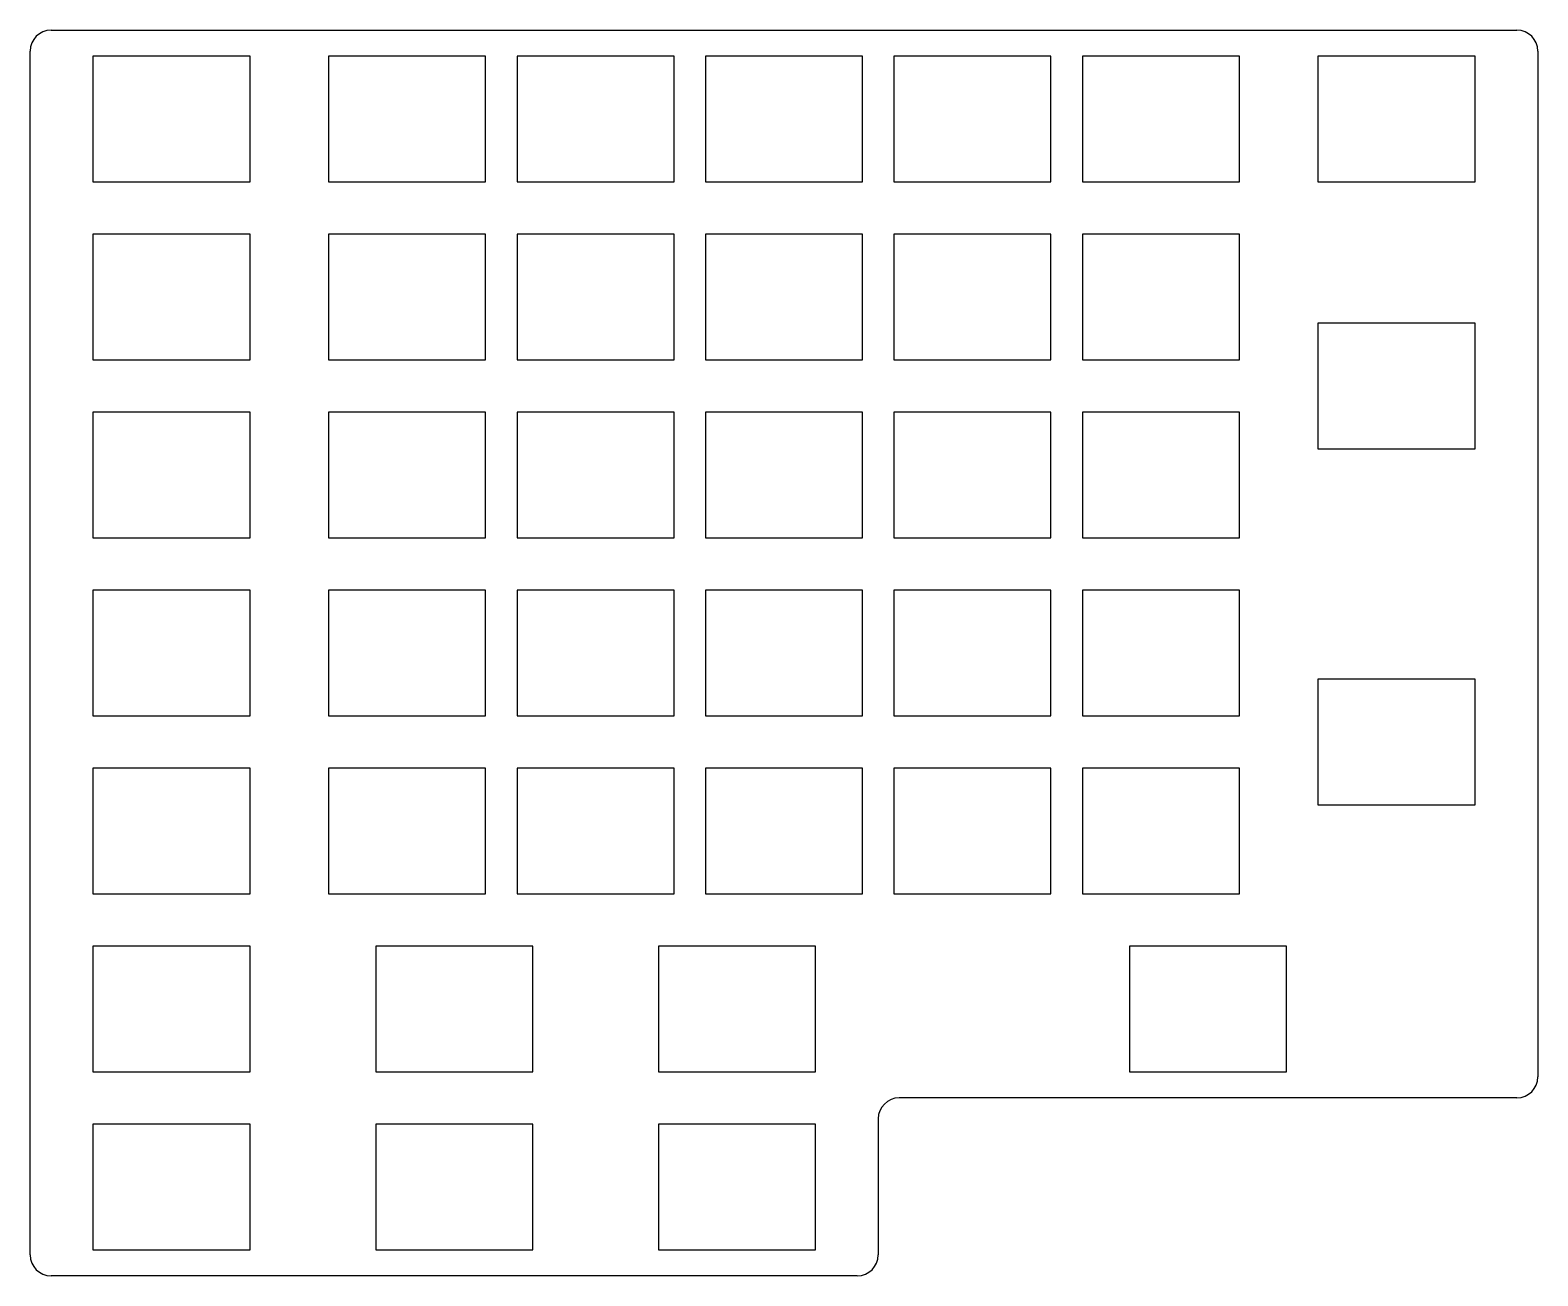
# Model space of a CAD drawing. Header units: millimetres. Extents: x 22 to 166, y -142 to -24.
import ezdxf

# ---------------------------------------------------------------- set-up
doc = ezdxf.new("R2010")
doc.units = ezdxf.units.MM

msp = doc.modelspace()

# ---------------------------------------------------------------- linework, layer by layer
for p, q in [((23.5, -23.5), (163.5, -23.5)), ((21.5, -140.5), (21.5, -25.5)), ((165.5, -25.5), (165.5, -123.5)), ((42.5, -26), (27.5, -26)), ((27.5, -26), (27.5, -38)), ((42.5, -38), (42.5, -26)), ((65, -26), (50, -26)), ((50, -26), (50, -38)), ((65, -38), (65, -26)), ((83, -26), (68, -26)), ((68, -26), (68, -38)), ((83, -38), (83, -26)), ((101, -26), (86, -26)), ((86, -26), (86, -38)), ((101, -38), (101, -26)), ((119, -26), (104, -26)), ((104, -26), (104, -38)), ((119, -38), (119, -26)), ((137, -26), (122, -26)), ((122, -26), (122, -38)), ((137, -38), (137, -26)), ((159.5, -26), (144.5, -26)), ((144.5, -26), (144.5, -38)), ((159.5, -38), (159.5, -26)), ((27.5, -38), (42.5, -38)), ((50, -38), (65, -38)), ((68, -38), (83, -38)), ((86, -38), (101, -38)), ((104, -38), (119, -38)), ((122, -38), (137, -38)), ((144.5, -38), (159.5, -38)), ((42.5, -43), (27.5, -43)), ((27.5, -43), (27.5, -55)), ((42.5, -55), (42.5, -43)), ((65, -43), (50, -43)), ((50, -43), (50, -55)), ((65, -55), (65, -43)), ((83, -43), (68, -43)), ((68, -43), (68, -55)), ((83, -55), (83, -43)), ((101, -43), (86, -43)), ((86, -43), (86, -55)), ((101, -55), (101, -43)), ((119, -43), (104, -43)), ((104, -43), (104, -55)), ((119, -55), (119, -43)), ((137, -43), (122, -43)), ((122, -43), (122, -55)), ((137, -55), (137, -43)), ((159.5, -51.5), (144.5, -51.5)), ((144.5, -51.5), (144.5, -63.5)), ((159.5, -63.5), (159.5, -51.5)), ((27.5, -55), (42.5, -55)), ((50, -55), (65, -55)), ((68, -55), (83, -55)), ((86, -55), (101, -55)), ((104, -55), (119, -55)), ((122, -55), (137, -55)), ((42.5, -60), (27.5, -60)), ((27.5, -60), (27.5, -72)), ((42.5, -72), (42.5, -60)), ((65, -60), (50, -60)), ((50, -60), (50, -72)), ((65, -72), (65, -60)), ((83, -60), (68, -60)), ((68, -60), (68, -72)), ((83, -72), (83, -60)), ((101, -60), (86, -60)), ((86, -60), (86, -72)), ((101, -72), (101, -60)), ((119, -60), (104, -60)), ((104, -60), (104, -72)), ((119, -72), (119, -60)), ((137, -60), (122, -60)), ((122, -60), (122, -72)), ((137, -72), (137, -60)), ((144.5, -63.5), (159.5, -63.5)), ((27.5, -72), (42.5, -72)), ((50, -72), (65, -72)), ((68, -72), (83, -72)), ((86, -72), (101, -72)), ((104, -72), (119, -72)), ((122, -72), (137, -72)), ((42.5, -77), (27.5, -77)), ((27.5, -77), (27.5, -89)), ((42.5, -89), (42.5, -77)), ((65, -77), (50, -77)), ((50, -77), (50, -89)), ((65, -89), (65, -77)), ((83, -77), (68, -77)), ((68, -77), (68, -89)), ((83, -89), (83, -77)), ((101, -77), (86, -77)), ((86, -77), (86, -89)), ((101, -89), (101, -77)), ((119, -77), (104, -77)), ((104, -77), (104, -89)), ((119, -89), (119, -77)), ((137, -77), (122, -77)), ((122, -77), (122, -89)), ((137, -89), (137, -77)), ((159.5, -85.5), (144.5, -85.5)), ((144.5, -85.5), (144.5, -97.5)), ((159.5, -97.5), (159.5, -85.5)), ((27.5, -89), (42.5, -89)), ((50, -89), (65, -89)), ((68, -89), (83, -89)), ((86, -89), (101, -89)), ((104, -89), (119, -89)), ((122, -89), (137, -89)), ((42.5, -94), (27.5, -94)), ((27.5, -94), (27.5, -106)), ((42.5, -106), (42.5, -94)), ((65, -94), (50, -94)), ((50, -94), (50, -106)), ((65, -106), (65, -94)), ((83, -94), (68, -94)), ((68, -94), (68, -106)), ((83, -106), (83, -94)), ((101, -94), (86, -94)), ((86, -94), (86, -106)), ((101, -106), (101, -94)), ((119, -94), (104, -94)), ((104, -94), (104, -106)), ((119, -106), (119, -94)), ((137, -94), (122, -94)), ((122, -94), (122, -106)), ((137, -106), (137, -94)), ((144.5, -97.5), (159.5, -97.5)), ((27.5, -106), (42.5, -106)), ((50, -106), (65, -106)), ((68, -106), (83, -106)), ((86, -106), (101, -106)), ((104, -106), (119, -106)), ((122, -106), (137, -106)), ((42.5, -111), (27.5, -111)), ((27.5, -111), (27.5, -123)), ((42.5, -123), (42.5, -111)), ((69.5, -111), (54.5, -111)), ((54.5, -111), (54.5, -123)), ((69.5, -123), (69.5, -111)), ((96.5, -111), (81.5, -111)), ((81.5, -111), (81.5, -123)), ((96.5, -123), (96.5, -111)), ((141.5, -111), (126.5, -111)), ((126.5, -111), (126.5, -123)), ((141.5, -123), (141.5, -111)), ((27.5, -123), (42.5, -123)), ((54.5, -123), (69.5, -123)), ((81.5, -123), (96.5, -123)), ((126.5, -123), (141.5, -123)), ((163.5, -125.5), (104.5, -125.5)), ((42.5, -128), (27.5, -128)), ((27.5, -128), (27.5, -140)), ((42.5, -140), (42.5, -128)), ((69.5, -128), (54.5, -128)), ((54.5, -128), (54.5, -140)), ((69.5, -140), (69.5, -128)), ((96.5, -128), (81.5, -128)), ((81.5, -128), (81.5, -140)), ((96.5, -140), (96.5, -128)), ((102.5, -127.5), (102.5, -140.5)), ((27.5, -140), (42.5, -140)), ((54.5, -140), (69.5, -140)), ((81.5, -140), (96.5, -140)), ((100.5, -142.5), (23.5, -142.5))]:
    msp.add_line(p, q)
for centre, start, end in [((23.5, -25.5), 90, 180), ((163.5, -25.5), 0, 90), ((163.5, -123.5), 270, 0), ((104.5, -127.5), 90, 180), ((23.5, -140.5), 180, 270), ((100.5, -140.5), 270, 0)]:
    msp.add_arc(centre, 2, start, end)

doc.saveas('drawing.dxf')
